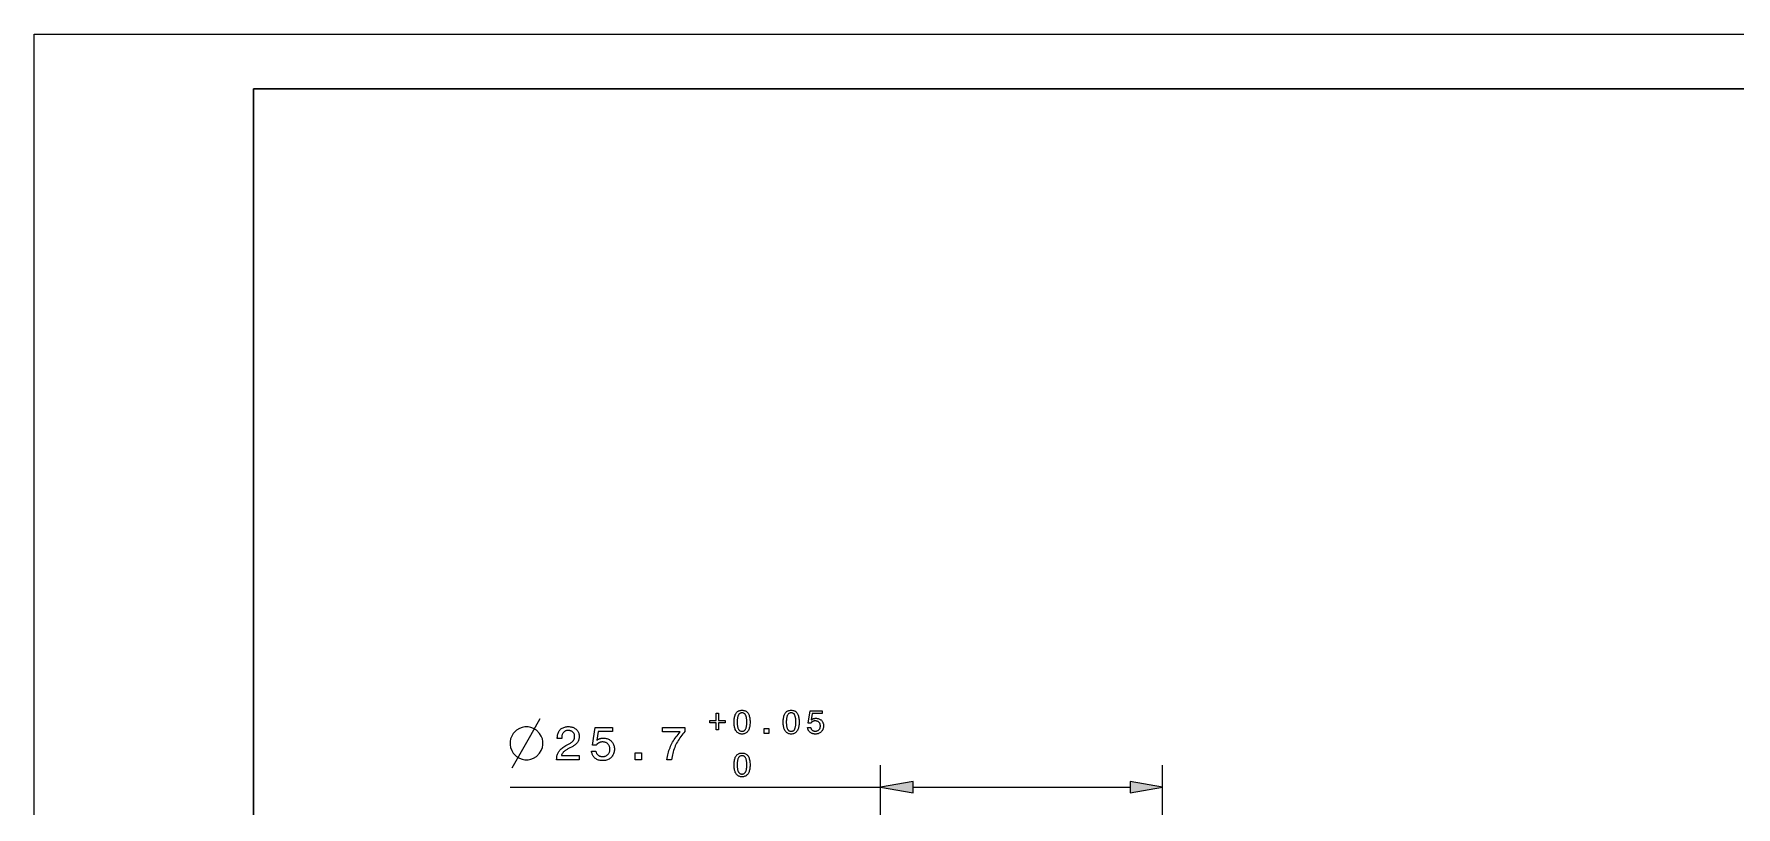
# Model space of a CAD drawing. Extents: x 0 to 297, y 0 to 420.
# Drawn here: x 0 to 155.1, y 349.5 to 420 of the extents above; entities that cross this region are included whole.
import ezdxf

# ---------------------------------------------------------------- set-up
doc = ezdxf.new("R2010")
doc.units = 0

msp = doc.modelspace()

# ---------------------------------------------------------------- linework, layer by layer
at = {"color": 7, "lineweight": 13}
for p, q in [((0, 0), (0, 420)), ((0, 420), (297, 420)), ((43.38, 351.34), (77.15, 351.34))]:
    msp.add_line(p, q, dxfattribs=at)
at = {"color": 7, "lineweight": 30}
for p, q in [((20, 5), (20, 415)), ((20, 415), (292, 415))]:
    msp.add_line(p, q, dxfattribs=at)
at = {"color": 7, "lineweight": 13, "ltscale": 0.31691}
for p, q in [((77.15, 340.67), (77.15, 353.34)), ((102.85, 340.67), (102.85, 353.34))]:
    msp.add_line(p, q, dxfattribs=at)
at = {"color": 7, "lineweight": 13, "ltscale": 0.494779}
msp.add_line((80.11, 351.34), (99.9, 351.34), dxfattribs=at)
at = {"color": 7, "lineweight": 13}
for points in [[(63.8, 357.27), (63.8, 357.37), (63.8, 357.47), (63.81, 357.56), (63.83, 357.65), (63.84, 357.73), (63.86, 357.81), (63.89, 357.89), (63.91, 357.96), (63.95, 358.02), (63.98, 358.08), (64.02, 358.13), (64.06, 358.18), (64.11, 358.22), (64.16, 358.25), (64.21, 358.29), (64.27, 358.31), (64.32, 358.33), (64.39, 358.34), (64.45, 358.35), (64.52, 358.35), (64.59, 358.35), (64.66, 358.34), (64.72, 358.33), (64.78, 358.31), (64.84, 358.29), (64.89, 358.26), (64.94, 358.22), (64.98, 358.18), (65.03, 358.13), (65.07, 358.08), (65.1, 358.02), (65.13, 357.96), (65.16, 357.89), (65.18, 357.82), (65.2, 357.74), (65.22, 357.65), (65.23, 357.56), (65.24, 357.47), (65.25, 357.37), (65.25, 357.27), (65.25, 357.16), (65.24, 357.06), (65.23, 356.97), (65.22, 356.88), (65.2, 356.8), (65.18, 356.72), (65.16, 356.64), (65.13, 356.58), (65.1, 356.51), (65.07, 356.46), (65.03, 356.4), (64.98, 356.36), (64.94, 356.32), (64.89, 356.28), (64.84, 356.25), (64.78, 356.23), (64.72, 356.21), (64.66, 356.19), (64.59, 356.18), (64.52, 356.18), (64.45, 356.18), (64.39, 356.19), (64.32, 356.21), (64.27, 356.23), (64.21, 356.25), (64.16, 356.28), (64.11, 356.32), (64.06, 356.36), (64.02, 356.4), (63.98, 356.46), (63.95, 356.51), (63.91, 356.58), (63.89, 356.65), (63.86, 356.72), (63.84, 356.8), (63.83, 356.88), (63.81, 356.97), (63.8, 357.06), (63.8, 357.16)], [(68.27, 357.27), (68.27, 357.37), (68.28, 357.47), (68.29, 357.56), (68.3, 357.65), (68.32, 357.73), (68.34, 357.81), (68.36, 357.89), (68.39, 357.96), (68.42, 358.02), (68.46, 358.08), (68.5, 358.13), (68.54, 358.18), (68.59, 358.22), (68.63, 358.25), (68.69, 358.29), (68.74, 358.31), (68.8, 358.33), (68.86, 358.34), (68.93, 358.35), (69, 358.35), (69.07, 358.35), (69.14, 358.34), (69.2, 358.33), (69.26, 358.31), (69.32, 358.29), (69.37, 358.26), (69.42, 358.22), (69.46, 358.18), (69.5, 358.13), (69.54, 358.08), (69.58, 358.02), (69.61, 357.96), (69.64, 357.89), (69.66, 357.82), (69.68, 357.74), (69.7, 357.65), (69.71, 357.56), (69.72, 357.47), (69.72, 357.37), (69.73, 357.27), (69.72, 357.16), (69.72, 357.06), (69.71, 356.97), (69.7, 356.88), (69.68, 356.8), (69.66, 356.72), (69.64, 356.64), (69.61, 356.58), (69.58, 356.51), (69.54, 356.46), (69.5, 356.4), (69.46, 356.36), (69.42, 356.32), (69.37, 356.28), (69.32, 356.25), (69.26, 356.23), (69.2, 356.21), (69.14, 356.19), (69.07, 356.18), (69, 356.18), (68.93, 356.18), (68.86, 356.19), (68.8, 356.21), (68.74, 356.23), (68.69, 356.25), (68.63, 356.28), (68.59, 356.32), (68.54, 356.36), (68.5, 356.4), (68.46, 356.46), (68.42, 356.51), (68.39, 356.58), (68.36, 356.65), (68.34, 356.72), (68.32, 356.8), (68.3, 356.88), (68.29, 356.97), (68.28, 357.06), (68.27, 357.16)], [(70.49, 356.79), (70.77, 356.79), (70.78, 356.76), (70.78, 356.73), (70.79, 356.7), (70.81, 356.67), (70.82, 356.64), (70.83, 356.62), (70.85, 356.59), (70.87, 356.57), (70.89, 356.55), (70.91, 356.53), (70.93, 356.52), (70.95, 356.5), (70.98, 356.49), (71.01, 356.47), (71.03, 356.46), (71.06, 356.46), (71.09, 356.45), (71.13, 356.44), (71.16, 356.44), (71.19, 356.44), (71.23, 356.44), (71.27, 356.45), (71.31, 356.45), (71.35, 356.46), (71.38, 356.47), (71.42, 356.49), (71.45, 356.5), (71.48, 356.52), (71.5, 356.54), (71.53, 356.57), (71.56, 356.6), (71.58, 356.62), (71.6, 356.65), (71.61, 356.68), (71.63, 356.72), (71.64, 356.75), (71.65, 356.79), (71.65, 356.83), (71.66, 356.87), (71.66, 356.91), (71.66, 356.95), (71.65, 356.99), (71.65, 357.03), (71.64, 357.06), (71.63, 357.1), (71.61, 357.13), (71.6, 357.16), (71.58, 357.19), (71.56, 357.22), (71.53, 357.25), (71.51, 357.27), (71.48, 357.29), (71.45, 357.31), (71.42, 357.33), (71.38, 357.34), (71.35, 357.35), (71.31, 357.36), (71.27, 357.37), (71.23, 357.37), (71.19, 357.37), (71.17, 357.37), (71.14, 357.37), (71.12, 357.37), (71.1, 357.37), (71.07, 357.36), (71.05, 357.36), (71.03, 357.35), (71.01, 357.34), (70.99, 357.34), (70.97, 357.33), (70.95, 357.32), (70.93, 357.3), (70.91, 357.29), (70.89, 357.28), (70.87, 357.27), (70.86, 357.25), (70.84, 357.23), (70.82, 357.22), (70.81, 357.2), (70.79, 357.18), (70.55, 357.18), (70.72, 358.29), (71.84, 358.29), (71.84, 358.05), (70.92, 358.05), (70.83, 357.48), (70.85, 357.49), (70.87, 357.51), (70.88, 357.52), (70.9, 357.53), (70.92, 357.54), (70.93, 357.55), (70.95, 357.56), (70.97, 357.57), (70.99, 357.58), (71.01, 357.58), (71.03, 357.59), (71.05, 357.59), (71.08, 357.6), (71.1, 357.6), (71.12, 357.61), (71.14, 357.61), (71.17, 357.61), (71.19, 357.62), (71.21, 357.62), (71.24, 357.62), (71.3, 357.62), (71.36, 357.61), (71.42, 357.6), (71.47, 357.59), (71.53, 357.57), (71.58, 357.55), (71.63, 357.52), (71.67, 357.49), (71.72, 357.46), (71.76, 357.43), (71.79, 357.39), (71.83, 357.34), (71.86, 357.3), (71.88, 357.25), (71.9, 357.2), (71.92, 357.15), (71.94, 357.1), (71.95, 357.04), (71.95, 356.98), (71.95, 356.92), (71.95, 356.86), (71.95, 356.79), (71.93, 356.73), (71.92, 356.68), (71.9, 356.62), (71.88, 356.57), (71.85, 356.52), (71.82, 356.47), (71.78, 356.43), (71.74, 356.39), (71.7, 356.35), (71.66, 356.31), (71.61, 356.28), (71.56, 356.25), (71.5, 356.23), (71.45, 356.21), (71.39, 356.2), (71.33, 356.19), (71.27, 356.18), (71.2, 356.18), (71.14, 356.18), (71.09, 356.19), (71.03, 356.2), (70.98, 356.21), (70.93, 356.22), (70.88, 356.24), (70.84, 356.26), (70.79, 356.29), (70.75, 356.32), (70.71, 356.35), (70.67, 356.38), (70.64, 356.42), (70.61, 356.46), (70.58, 356.5), (70.56, 356.54), (70.54, 356.59), (70.52, 356.63), (70.51, 356.68), (70.5, 356.74)], [(45.03, 356.84), (44.73, 356.84), (44.48, 356.79), (44.23, 356.69), (43.98, 356.54), (43.68, 356.24), (43.53, 355.99), (43.43, 355.74), (43.38, 355.49), (43.38, 355.19), (43.43, 354.94), (43.53, 354.69), (43.68, 354.44), (43.98, 354.14), (44.23, 353.99), (44.48, 353.89), (44.73, 353.84), (45.03, 353.84), (45.28, 353.89), (45.53, 353.99), (45.78, 354.14), (46.08, 354.44), (46.23, 354.69), (46.33, 354.94), (46.38, 355.19), (46.38, 355.49), (46.33, 355.74), (46.23, 355.99), (46.08, 356.24), (45.78, 356.54), (45.53, 356.69), (45.28, 356.79)], [(47.62, 353.84), (47.62, 353.85), (47.63, 353.94), (47.63, 354.03), (47.64, 354.11), (47.66, 354.19), (47.68, 354.26), (47.7, 354.34), (47.73, 354.41), (47.76, 354.47), (47.79, 354.54), (47.83, 354.6), (47.88, 354.66), (47.93, 354.72), (47.98, 354.78), (48.05, 354.84), (48.12, 354.89), (48.2, 354.95), (48.28, 355.01), (48.37, 355.07), (48.47, 355.13), (48.58, 355.19), (48.83, 355.33), (48.88, 355.35), (48.92, 355.38), (48.96, 355.41), (49, 355.43), (49.03, 355.46), (49.06, 355.49), (49.09, 355.52), (49.12, 355.55), (49.15, 355.58), (49.17, 355.61), (49.19, 355.64), (49.21, 355.67), (49.22, 355.71), (49.23, 355.74), (49.25, 355.78), (49.26, 355.81), (49.26, 355.85), (49.27, 355.89), (49.27, 355.93), (49.27, 355.97), (49.27, 356.02), (49.27, 356.06), (49.26, 356.11), (49.25, 356.15), (49.23, 356.19), (49.21, 356.22), (49.19, 356.26), (49.17, 356.29), (49.14, 356.33), (49.11, 356.36), (49.08, 356.38), (49.04, 356.41), (49, 356.43), (48.96, 356.45), (48.92, 356.47), (48.87, 356.48), (48.83, 356.49), (48.78, 356.5), (48.73, 356.5), (48.67, 356.5), (48.62, 356.5), (48.57, 356.49), (48.52, 356.49), (48.47, 356.47), (48.43, 356.46), (48.39, 356.44), (48.35, 356.41), (48.31, 356.38), (48.28, 356.35), (48.24, 356.32), (48.21, 356.28), (48.19, 356.24), (48.16, 356.19), (48.14, 356.15), (48.13, 356.1), (48.11, 356.04), (48.1, 355.99), (48.09, 355.93), (48.09, 355.87), (48.09, 355.81), (48.09, 355.77), (47.69, 355.77), (47.69, 355.83), (47.7, 355.92), (47.7, 356.01), (47.72, 356.1), (47.74, 356.18), (47.76, 356.26), (47.79, 356.33), (47.83, 356.4), (47.87, 356.46), (47.91, 356.53), (47.96, 356.58), (48.02, 356.64), (48.08, 356.68), (48.14, 356.72), (48.21, 356.76), (48.28, 356.79), (48.36, 356.82), (48.44, 356.84), (48.52, 356.85), (48.6, 356.86), (48.7, 356.86), (48.78, 356.86), (48.87, 356.85), (48.95, 356.84), (49.02, 356.82), (49.1, 356.8), (49.17, 356.77), (49.23, 356.74), (49.29, 356.7), (49.35, 356.66), (49.41, 356.61), (49.46, 356.56), (49.51, 356.51), (49.55, 356.45), (49.59, 356.39), (49.62, 356.33), (49.64, 356.26), (49.66, 356.19), (49.67, 356.12), (49.68, 356.05), (49.68, 355.97), (49.68, 355.91), (49.68, 355.85), (49.67, 355.79), (49.66, 355.73), (49.64, 355.68), (49.63, 355.62), (49.61, 355.57), (49.58, 355.52), (49.55, 355.47), (49.52, 355.42), (49.49, 355.38), (49.45, 355.33), (49.41, 355.29), (49.37, 355.25), (49.32, 355.21), (49.27, 355.17), (49.22, 355.13), (49.16, 355.09), (49.1, 355.05), (49.03, 355.02), (48.78, 354.89), (48.71, 354.85), (48.65, 354.82), (48.58, 354.78), (48.53, 354.75), (48.47, 354.71), (48.42, 354.68), (48.38, 354.65), (48.33, 354.61), (48.3, 354.58), (48.26, 354.55), (48.23, 354.52), (48.21, 354.49), (48.18, 354.46), (48.16, 354.42), (48.13, 354.39), (48.11, 354.36), (48.1, 354.32), (48.08, 354.29), (48.07, 354.25), (48.06, 354.21), (49.68, 354.21), (49.68, 353.84)], [(50.81, 354.62), (51.21, 354.62), (51.21, 354.58), (51.23, 354.53), (51.24, 354.49), (51.25, 354.45), (51.27, 354.42), (51.29, 354.38), (51.32, 354.35), (51.34, 354.31), (51.37, 354.29), (51.4, 354.26), (51.43, 354.23), (51.47, 354.21), (51.5, 354.19), (51.54, 354.17), (51.58, 354.16), (51.62, 354.15), (51.67, 354.14), (51.71, 354.13), (51.76, 354.13), (51.81, 354.13), (51.87, 354.13), (51.92, 354.13), (51.98, 354.14), (52.03, 354.16), (52.08, 354.17), (52.13, 354.19), (52.17, 354.22), (52.21, 354.24), (52.25, 354.27), (52.29, 354.31), (52.33, 354.35), (52.36, 354.39), (52.39, 354.43), (52.41, 354.47), (52.43, 354.52), (52.45, 354.57), (52.46, 354.62), (52.47, 354.68), (52.47, 354.73), (52.48, 354.79), (52.47, 354.85), (52.47, 354.91), (52.46, 354.96), (52.45, 355.02), (52.43, 355.07), (52.41, 355.11), (52.39, 355.16), (52.36, 355.2), (52.33, 355.24), (52.29, 355.28), (52.26, 355.31), (52.22, 355.34), (52.17, 355.37), (52.13, 355.4), (52.08, 355.42), (52.03, 355.43), (51.98, 355.44), (51.92, 355.45), (51.87, 355.46), (51.81, 355.46), (51.77, 355.46), (51.74, 355.46), (51.7, 355.45), (51.67, 355.45), (51.64, 355.44), (51.61, 355.44), (51.58, 355.43), (51.55, 355.42), (51.52, 355.4), (51.49, 355.39), (51.46, 355.38), (51.43, 355.36), (51.4, 355.34), (51.38, 355.32), (51.35, 355.3), (51.33, 355.28), (51.3, 355.26), (51.28, 355.24), (51.26, 355.21), (51.24, 355.18), (50.89, 355.18), (51.13, 356.77), (52.73, 356.77), (52.73, 356.42), (51.42, 356.42), (51.3, 355.61), (51.32, 355.63), (51.34, 355.65), (51.36, 355.67), (51.39, 355.68), (51.41, 355.7), (51.44, 355.71), (51.47, 355.72), (51.49, 355.74), (51.52, 355.75), (51.55, 355.76), (51.58, 355.77), (51.61, 355.77), (51.64, 355.78), (51.67, 355.79), (51.7, 355.79), (51.74, 355.8), (51.77, 355.8), (51.8, 355.8), (51.84, 355.81), (51.87, 355.81), (51.96, 355.8), (52.05, 355.8), (52.13, 355.78), (52.21, 355.76), (52.29, 355.74), (52.36, 355.71), (52.43, 355.67), (52.49, 355.63), (52.56, 355.58), (52.61, 355.53), (52.67, 355.48), (52.71, 355.42), (52.76, 355.35), (52.79, 355.29), (52.82, 355.22), (52.85, 355.14), (52.87, 355.07), (52.88, 354.98), (52.89, 354.9), (52.89, 354.81), (52.89, 354.72), (52.88, 354.63), (52.87, 354.55), (52.85, 354.46), (52.82, 354.39), (52.79, 354.31), (52.75, 354.24), (52.7, 354.17), (52.65, 354.11), (52.6, 354.05), (52.53, 353.99), (52.47, 353.94), (52.4, 353.9), (52.33, 353.86), (52.25, 353.83), (52.17, 353.8), (52.09, 353.78), (52, 353.77), (51.91, 353.76), (51.82, 353.76), (51.74, 353.76), (51.66, 353.76), (51.58, 353.78), (51.5, 353.79), (51.43, 353.81), (51.36, 353.84), (51.3, 353.87), (51.23, 353.91), (51.17, 353.95), (51.12, 353.99), (51.06, 354.04), (51.01, 354.1), (50.97, 354.15), (50.93, 354.21), (50.9, 354.27), (50.87, 354.34), (50.85, 354.4), (50.83, 354.47), (50.81, 354.55)], [(57.67, 353.84), (57.69, 353.99), (57.72, 354.13), (57.75, 354.27), (57.78, 354.4), (57.82, 354.54), (57.86, 354.67), (57.91, 354.8), (57.96, 354.93), (58.01, 355.06), (58.07, 355.19), (58.13, 355.31), (58.2, 355.43), (58.27, 355.56), (58.35, 355.68), (58.43, 355.8), (58.51, 355.92), (58.6, 356.03), (58.7, 356.15), (58.8, 356.27), (58.9, 356.38), (57.26, 356.38), (57.26, 356.77), (59.32, 356.77), (59.32, 356.42), (59.22, 356.3), (59.12, 356.19), (59.03, 356.07), (58.94, 355.96), (58.86, 355.84), (58.78, 355.72), (58.7, 355.6), (58.63, 355.47), (58.56, 355.35), (58.5, 355.22), (58.44, 355.09), (58.39, 354.96), (58.34, 354.83), (58.29, 354.69), (58.25, 354.55), (58.22, 354.42), (58.18, 354.27), (58.15, 354.13), (58.13, 353.99), (58.11, 353.84)], [(62.18, 358.08), (62.39, 358.08), (62.39, 357.42), (62.99, 357.42), (62.99, 357.21), (62.39, 357.21), (62.39, 356.56), (62.18, 356.56), (62.18, 357.21), (61.58, 357.21), (61.58, 357.42), (62.18, 357.42)], [(64.08, 357.27), (64.09, 357.18), (64.09, 357.1), (64.09, 357.03), (64.1, 356.96), (64.11, 356.89), (64.12, 356.83), (64.14, 356.77), (64.15, 356.72), (64.17, 356.67), (64.19, 356.63), (64.21, 356.59), (64.24, 356.56), (64.27, 356.53), (64.3, 356.5), (64.33, 356.48), (64.36, 356.46), (64.4, 356.45), (64.44, 356.44), (64.48, 356.43), (64.52, 356.43), (64.57, 356.43), (64.61, 356.44), (64.65, 356.45), (64.69, 356.46), (64.72, 356.48), (64.75, 356.5), (64.78, 356.53), (64.81, 356.56), (64.83, 356.59), (64.85, 356.63), (64.87, 356.67), (64.89, 356.72), (64.91, 356.77), (64.92, 356.83), (64.93, 356.89), (64.94, 356.95), (64.95, 357.02), (64.95, 357.1), (64.96, 357.18), (64.96, 357.27), (64.96, 357.35), (64.95, 357.43), (64.95, 357.51), (64.94, 357.58), (64.93, 357.65), (64.92, 357.71), (64.91, 357.76), (64.89, 357.82), (64.87, 357.86), (64.85, 357.9), (64.83, 357.94), (64.81, 357.98), (64.78, 358.01), (64.75, 358.03), (64.72, 358.05), (64.69, 358.07), (64.65, 358.09), (64.61, 358.1), (64.57, 358.1), (64.52, 358.1), (64.48, 358.1), (64.44, 358.1), (64.4, 358.09), (64.36, 358.07), (64.33, 358.05), (64.3, 358.03), (64.27, 358.01), (64.24, 357.98), (64.21, 357.94), (64.19, 357.9), (64.17, 357.86), (64.15, 357.81), (64.14, 357.76), (64.12, 357.7), (64.11, 357.64), (64.1, 357.58), (64.09, 357.51), (64.09, 357.43), (64.09, 357.35)], [(68.56, 357.27), (68.56, 357.18), (68.57, 357.1), (68.57, 357.03), (68.58, 356.96), (68.59, 356.89), (68.6, 356.83), (68.61, 356.77), (68.63, 356.72), (68.65, 356.67), (68.67, 356.63), (68.69, 356.59), (68.72, 356.56), (68.74, 356.53), (68.77, 356.5), (68.8, 356.48), (68.84, 356.46), (68.88, 356.45), (68.91, 356.44), (68.96, 356.43), (69, 356.43), (69.04, 356.43), (69.09, 356.44), (69.13, 356.45), (69.16, 356.46), (69.2, 356.48), (69.23, 356.5), (69.26, 356.53), (69.29, 356.56), (69.31, 356.59), (69.33, 356.63), (69.35, 356.67), (69.37, 356.72), (69.38, 356.77), (69.4, 356.83), (69.41, 356.89), (69.42, 356.95), (69.43, 357.02), (69.43, 357.1), (69.43, 357.18), (69.44, 357.27), (69.43, 357.35), (69.43, 357.43), (69.43, 357.51), (69.42, 357.58), (69.41, 357.65), (69.4, 357.71), (69.38, 357.76), (69.37, 357.82), (69.35, 357.86), (69.33, 357.9), (69.31, 357.94), (69.29, 357.98), (69.26, 358.01), (69.23, 358.03), (69.2, 358.05), (69.16, 358.07), (69.13, 358.09), (69.09, 358.1), (69.04, 358.1), (69, 358.1), (68.96, 358.1), (68.91, 358.1), (68.88, 358.09), (68.84, 358.07), (68.8, 358.05), (68.77, 358.03), (68.74, 358.01), (68.72, 357.98), (68.69, 357.94), (68.67, 357.9), (68.65, 357.86), (68.63, 357.81), (68.61, 357.76), (68.6, 357.7), (68.59, 357.64), (68.58, 357.58), (68.57, 357.51), (68.57, 357.43), (68.56, 357.35)], [(66.55, 356.24), (66.55, 356.69), (66.97, 356.69), (66.97, 356.24)], [(54.78, 353.84), (54.78, 354.48), (55.37, 354.48), (55.37, 353.84)], [(63.8, 353.37), (63.8, 353.47), (63.8, 353.57), (63.81, 353.66), (63.83, 353.75), (63.84, 353.83), (63.86, 353.91), (63.89, 353.99), (63.91, 354.06), (63.95, 354.12), (63.98, 354.18), (64.02, 354.23), (64.06, 354.28), (64.11, 354.32), (64.16, 354.35), (64.21, 354.39), (64.27, 354.41), (64.32, 354.43), (64.39, 354.44), (64.45, 354.45), (64.52, 354.45), (64.59, 354.45), (64.66, 354.44), (64.72, 354.43), (64.78, 354.41), (64.84, 354.39), (64.89, 354.36), (64.94, 354.32), (64.98, 354.28), (65.03, 354.23), (65.07, 354.18), (65.1, 354.12), (65.13, 354.06), (65.16, 353.99), (65.18, 353.92), (65.2, 353.84), (65.22, 353.75), (65.23, 353.66), (65.24, 353.57), (65.25, 353.47), (65.25, 353.37), (65.25, 353.26), (65.24, 353.16), (65.23, 353.07), (65.22, 352.98), (65.2, 352.9), (65.18, 352.82), (65.16, 352.74), (65.13, 352.68), (65.1, 352.61), (65.07, 352.56), (65.03, 352.5), (64.98, 352.46), (64.94, 352.42), (64.89, 352.38), (64.84, 352.35), (64.78, 352.33), (64.72, 352.31), (64.66, 352.29), (64.59, 352.28), (64.52, 352.28), (64.45, 352.28), (64.39, 352.29), (64.32, 352.31), (64.27, 352.33), (64.21, 352.35), (64.16, 352.38), (64.11, 352.42), (64.06, 352.46), (64.02, 352.5), (63.98, 352.56), (63.95, 352.61), (63.91, 352.68), (63.89, 352.75), (63.86, 352.82), (63.84, 352.9), (63.83, 352.98), (63.81, 353.07), (63.8, 353.16), (63.8, 353.26)], [(64.08, 353.37), (64.09, 353.28), (64.09, 353.2), (64.09, 353.13), (64.1, 353.06), (64.11, 352.99), (64.12, 352.93), (64.14, 352.87), (64.15, 352.82), (64.17, 352.77), (64.19, 352.73), (64.21, 352.69), (64.24, 352.66), (64.27, 352.63), (64.3, 352.6), (64.33, 352.58), (64.36, 352.56), (64.4, 352.55), (64.44, 352.54), (64.48, 352.53), (64.52, 352.53), (64.57, 352.53), (64.61, 352.54), (64.65, 352.55), (64.69, 352.56), (64.72, 352.58), (64.75, 352.6), (64.78, 352.63), (64.81, 352.66), (64.83, 352.69), (64.85, 352.73), (64.87, 352.77), (64.89, 352.82), (64.91, 352.87), (64.92, 352.93), (64.93, 352.99), (64.94, 353.05), (64.95, 353.12), (64.95, 353.2), (64.96, 353.28), (64.96, 353.37), (64.96, 353.45), (64.95, 353.53), (64.95, 353.61), (64.94, 353.68), (64.93, 353.75), (64.92, 353.81), (64.91, 353.86), (64.89, 353.92), (64.87, 353.96), (64.85, 354), (64.83, 354.04), (64.81, 354.08), (64.78, 354.11), (64.75, 354.13), (64.72, 354.15), (64.69, 354.17), (64.65, 354.19), (64.61, 354.2), (64.57, 354.2), (64.52, 354.2), (64.48, 354.2), (64.44, 354.2), (64.4, 354.19), (64.36, 354.17), (64.33, 354.15), (64.3, 354.13), (64.27, 354.11), (64.24, 354.08), (64.21, 354.04), (64.19, 354), (64.17, 353.96), (64.15, 353.91), (64.14, 353.86), (64.12, 353.8), (64.11, 353.74), (64.1, 353.68), (64.09, 353.61), (64.09, 353.53), (64.09, 353.45)], [(80.11, 351.86), (77.15, 351.34), (80.11, 350.82)], [(99.9, 350.82), (102.85, 351.34), (99.9, 351.86)]]:
    msp.add_lwpolyline(points, close=True, dxfattribs=at)
msp.add_lwpolyline([(43.58, 353.09), (45.28, 356.09), (46.13, 357.59)], dxfattribs=at)
for points in [[(80.11, 351.86), (77.15, 351.34), (80.11, 351.86), (80.11, 350.82)], [(99.9, 350.82), (102.85, 351.34), (99.9, 350.82), (99.9, 351.86)]]:
    msp.add_solid(points, dxfattribs=at)

doc.saveas('drawing.dxf')
